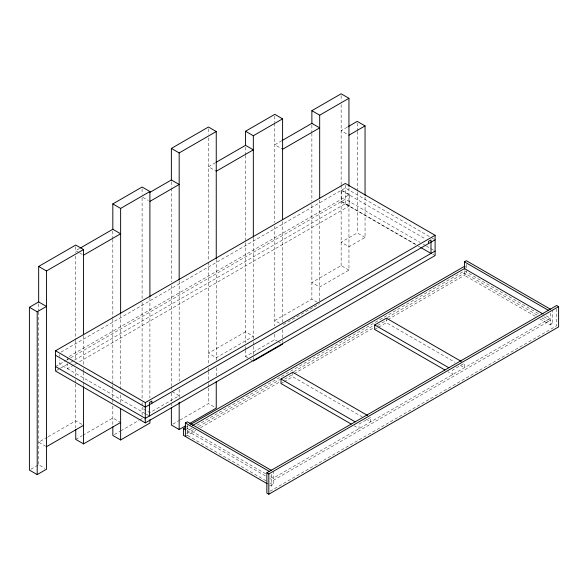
<?xml version="1.0" encoding="UTF-8"?>
<svg xmlns="http://www.w3.org/2000/svg" width="588" height="588" viewBox="0 0 588 588"><rect width="100%" height="100%" fill="white"/><g stroke="black" fill="none" stroke-linecap="round" stroke-linejoin="round"><path stroke-width="0.44" stroke-dasharray="2.94 2.21" d="M215.546 162.633L208.446 166.735L216.252 171.24M79.689 248.393L75.749 250.672L78.873 252.472M281.895 140.664L274.794 144.766L282.6 149.271M347.28 127.14L341.143 130.683L347.39 134.292M61.101 352.072L345.332 187.969L435.098 239.801M69.039 356.504L349.441 194.613L349.441 205.881L78.572 362.267M55.544 366.544L66.003 360.51M66.657 360.128L69.832 358.298M70.626 357.842L345.332 199.236L420.008 242.352M56.338 370.594L59.513 368.764M60.307 368.301L69.832 362.803M70.626 362.348L73.801 360.51M74.595 360.054L345.332 203.742L416.039 244.564M73.809 365.016L67.451 368.683L67.451 363.487M74.602 364.56L77.778 362.722M365.052 237.434L357.247 232.929L341.143 242.227L348.949 246.732L365.052 237.434L365.052 196.296M348.949 270.113L341.143 265.607L311.875 282.505L319.681 287.01L348.949 270.113L348.949 187.3M47.349 437.2L38.668 442.205L45.695 446.263M48.135 436.744L75.749 420.802L83.555 425.308M317.336 302.276L311.875 299.123L274.794 320.526L279.476 323.231M75.749 439.39L82.055 435.745M82.849 435.289L112.822 417.987L119.849 422.037M30.944 469.202L38.668 464.74L44.916 468.349M283.387 324.576L313.367 307.274M314.154 306.818L319.681 303.629M142.098 415.077L142.098 408.123L143.678 407.212M245.527 350.154L245.527 356.585L274.794 339.68L277.139 341.033M114.41 434.532L119.945 431.335M120.738 430.879L138.93 420.376M139.724 419.92L142.098 418.546L144.435 419.898M172.946 424.117L179.259 420.471M180.046 420.016L208.446 403.618L216.252 408.123M186.609 426.756L188.197 425.837M185.382 429.71L190.144 426.962M192.1 428.093L187.337 430.842L266.048 476.28M196.862 425.337L464.439 270.855L539.174 313.999M186.609 433.51L193.753 429.387M198.516 426.638L280.278 379.436M293.772 371.645L373.152 325.811M387.441 317.564L464.439 273.104L537.153 315.087M185.382 436.472L195.701 430.519M200.464 427.763L279.851 381.935M284.614 379.186L293.346 374.144M294.14 373.689L373.52 327.854M377.489 325.561L387.014 320.063M387.808 319.607L466.394 274.236L466.394 270.855M281.005 383.523L283.35 382.171M284.129 381.715L292.714 376.761L362.098 416.819M374.674 329.442L377.797 327.641M378.576 327.185L386.382 322.68L454.98 362.281M269.657 485.129L271.252 486.048L273.2 484.924L273.2 471.4M539.968 318.968L550.309 324.936L552.257 323.804L552.257 310.288M270.032 491.252L556.645 325.781L556.645 309.023M349.441 194.613L341.635 190.108L341.635 201.375L349.441 205.881M341.231 190.343L425.44 238.956M464.439 266.349L466.394 267.474M423.184 244.182L425.572 245.564M426.366 246.019L435.098 251.061M546.333 315.881L550.309 318.174L273.2 478.162L270.017 476.324M543.944 316.756L550.309 320.431L273.2 480.411L270.017 478.581M432.717 254.192L435.098 255.574M341.231 201.611L417.495 245.637M418.288 246.093L419.876 247.011M541.923 317.843L552.257 323.804M535.198 316.212L464.439 275.36L464.439 270.576M460.5 365.471L464.439 367.75L464.439 363.237L452.731 369.999L452.731 374.505L448.005 371.778M142.877 197.325L148.338 200.479M277.918 341.481L281.042 343.289M79.652 252.928L83.555 255.177M366.045 419.097L370.771 421.824L370.771 417.318L359.062 424.08L359.062 428.586L354.336 425.859M245.527 356.585L249.43 358.834M250.209 359.283L253.332 361.091L253.332 357.416M172.152 391.674L179.171 395.731L149.903 412.636L142.098 408.123M187.337 428.586L266.048 474.031M266.048 480.786L187.337 435.348L187.337 425.433M270.017 483.086L273.2 484.924M145.442 413.709L59.645 364.178L59.645 359.841M146.236 414.173L149.418 416.003M550.309 313.22L550.309 324.936M466.394 264.321L466.394 270.01M386.382 318.174L386.382 322.68M357.247 123.215L357.247 130.529M357.247 131.447L357.247 190.872M357.247 191.791L357.247 232.929M345.332 185.264L345.332 203.742M341.143 95.587L341.143 100.982M341.143 104.583L341.143 184.625M341.143 185.543L341.143 265.607M319.681 200.118L319.681 302.754M311.875 125.193L311.875 132.506M311.875 133.417L311.875 201.103M311.875 204.764L311.875 299.123M292.714 372.255L292.714 376.761M282.6 221.595L282.6 322.29M282.6 329.596L282.6 339.629M282.6 340.54L282.6 342.363M274.794 116.137L274.794 122.4M274.794 123.296L274.794 222.58M274.794 226.24L274.794 326.002M274.794 334.212L274.794 339.68M271.252 474.332L271.252 486.048M253.332 238.015L253.332 340.893M253.332 341.812L253.332 345.479M253.332 346.398L253.332 356.497M245.527 147.169L245.527 154.512M245.527 155.43L245.527 241.778M245.527 242.697L245.527 342.811M245.527 346.486L245.527 349.235M216.252 259.426L216.252 362.289M216.252 367.794L216.252 376.041M208.446 128.823L208.446 134.24M208.446 137.849L208.446 261.344M208.446 262.263L208.446 364.2M208.446 367.868L208.446 370.616M208.446 371.535L208.446 382.538M208.446 383.45L208.446 387.117M208.446 388.036L208.446 403.618M179.171 280.924L179.171 381.039M179.171 389.307L179.171 399.384M171.365 181.81L171.365 187.322M171.365 188.241L171.365 281.924M171.365 285.599L171.365 385.713M171.365 386.632L171.365 390.307M171.365 393.056L171.365 403.103M171.365 404.015L171.365 405.845M149.903 297.822L149.903 397.936M142.098 188.807L142.098 194.187M142.098 197.796L142.098 298.829M142.098 302.504L142.098 398.943M142.098 402.618L142.098 406.286M120.628 314.389L120.628 389.513M120.628 395.011L120.628 402.339M112.822 231.099L112.822 238.427M112.822 239.345L112.822 318.13M112.822 319.041L112.822 384.089M112.822 385.008L112.822 388.668M112.822 389.587L112.822 402.412M112.822 406.073L112.822 425.844M83.555 335.667L83.555 364.942M83.555 368.595L83.555 371.344M83.555 372.255L83.555 385.978M75.749 246.651L75.749 252.502M75.749 256.162L75.749 339.394M75.749 340.312L75.749 360.429M75.749 368.661L75.749 375.982M75.749 379.642L75.749 383.303M75.749 384.214L75.749 427.88M67.451 358.283L67.451 360.018M59.645 354.645L59.645 356.379M38.668 303.768L38.668 311.103M38.668 312.022L38.668 464.74M245.527 331.794L208.446 353.204L216.252 357.71L253.332 336.299L245.527 331.794"/><path stroke-width="0.88" d="M150.006 192.305L171.365 179.972L171.365 148.426L208.446 127.023L216.252 131.528L216.252 258.507M171.365 148.426L179.171 152.931L216.252 131.528M80.483 247.938L112.822 229.269L112.822 203.918L142.098 187.013L149.903 191.519L149.903 296.903M216.333 162.185L245.527 145.332L245.527 131.249L274.794 114.344L282.6 118.849L282.6 219.758M112.822 203.918L120.628 208.424L149.903 191.519M245.527 131.249L253.332 135.754L282.6 118.849M149.903 201.383L179.171 184.478L171.365 179.972M83.555 249.547L46.474 270.95L46.474 469.246L37.206 474.597L29.4 470.091L29.4 307.289L38.668 301.938L38.668 266.445L75.749 245.042L83.555 249.547L83.555 334.756M282.681 140.209L311.875 123.362L311.875 110.684L341.143 93.786L348.949 98.292L348.949 186.389M216.252 171.24L253.332 149.837L245.527 145.332M311.875 110.684L319.681 115.189L348.949 98.292M83.555 255.177L120.628 233.774L112.822 229.269M282.6 149.271L319.681 127.868L311.875 123.362M348.045 126.699L357.247 121.385L365.052 125.898L365.052 195.378M29.4 307.289L37.206 311.794L46.474 306.444L38.668 301.938M348.949 135.189L365.052 125.898M55.544 350.771L345.332 183.463L435.098 235.288L435.098 255.574L145.309 422.882L55.544 371.057L55.544 350.771L145.309 402.604L435.098 235.288M46.474 446.711L83.555 425.308M435.098 239.801L145.309 407.109L55.544 355.284M75.749 429.652L75.749 439.39L83.555 443.896L120.628 422.493M435.098 251.061L145.309 418.377L55.544 366.544M253.332 361.091L282.6 344.186M112.822 426.719L112.822 435.451L120.628 439.956L149.903 423.051L149.903 419.582M185.382 436.472L185.382 422.956L187.337 421.824L271.612 470.481M464.439 269.054L464.439 261.844L466.394 260.712L550.669 309.369M171.365 407.668L171.365 425.028L179.171 429.534L185.485 425.888M189.432 423.61L216.252 408.123L216.252 381.546M267.275 483.755L183.434 435.348L183.434 428.586L185.815 427.211M190.578 424.462L464.439 266.349M192.526 425.587L464.807 268.393M351.176 424.036L281.005 383.523L281.005 379.01L292.714 372.255L367.618 415.503M444.851 369.955L374.674 329.442L374.674 324.936L386.382 318.174L461.286 361.422M266.856 472.811L556.645 305.495L558.6 306.627L558.6 326.906L268.812 494.214L266.856 493.089L266.856 472.811L268.812 473.935L558.6 306.627M464.439 261.844L548.714 310.493M464.439 268.598L543.15 314.043M420.67 247.474L430.997 253.435L430.997 239.911L428.556 241.323L428.556 243.579M374.674 324.936L448.791 367.728M281.005 379.01L355.123 421.802M38.668 266.445L46.474 270.95M185.382 422.956L269.657 471.605M183.434 428.586L185.382 429.71M319.681 115.189L319.681 198.296M268.812 473.935L268.812 494.214M253.332 135.754L253.332 237.096M179.171 152.931L179.171 280.006M179.171 402.126L179.171 429.534M151.851 403.331L151.851 401.075L149.418 402.486L149.418 416.003M145.309 402.604L145.309 422.882M120.628 208.424L120.628 313.478M120.628 408.748L120.628 439.956M83.555 386.889L83.555 443.896M37.206 311.794L37.206 474.597"/></g></svg>
